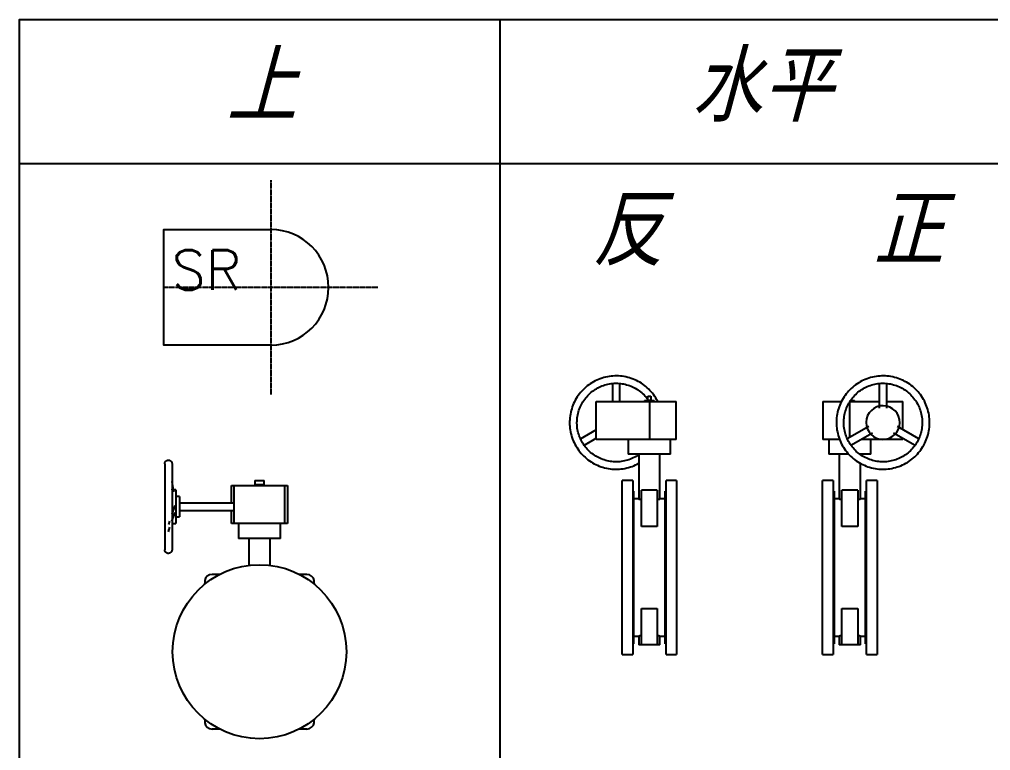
# Model space of a CAD drawing. Header units: millimetres. Extents: x -69706 to 52883, y -6882 to 68885.
# Drawn here: x 10941 to 12785, y 751 to 2137 of the extents above; entities that cross this region are included whole.
import ezdxf

# ---------------------------------------------------------------- set-up
doc = ezdxf.new("R2010")
doc.units = ezdxf.units.MM
doc.linetypes.add('XFM7P20PCW$0$CENTER', pattern=[2, 1.25, -0.25, 0.25, -0.25])
doc.styles.add('XFM7P20PCW$0$Standard', font='txt.shx', dxfattribs={"bigfont": 'chineset.shx'})
doc.styles.add('XFM7P20PCW$0$STDTEXT', font='complex.shx', dxfattribs={"bigfont": 'chineset.shx'})

# ---------------------------------------------------------------- blocks, each defined once
blk = doc.blocks.new('XFM7P20PCW$0$A$C5F2A0C79')
at = {"color": 1, "linetype": 'XFM7P20PCW$0$CENTER'}
for p, q in [((0, 203.2), (0, -203.2)), ((203.2, 0), (-203.2, 0))]:
    blk.add_line(p, q, dxfattribs=at)
at = {"color": 0}
blk.add_lwpolyline([(0, -109.5), (-203.2, -109.5), (-203.2, 109.5), (0, 109.5)], dxfattribs=at)
blk.add_arc((0, 0), 109.5, 270, 90, dxfattribs=at)
at = {"color": 0, "style": 'XFM7P20PCW$0$Standard'}
blk.add_text('SR', height=75, dxfattribs=at).set_placement((-188.3, -4.4))
blk = doc.blocks.new('XFM7P20PCW$0$BV-200A-T')
for p, q in [((-180, 357.1), (-179.9, 357.3)), ((-180, 356.8), (-180, 357.1)), ((-180, 356.5), (-180, 356.8)), ((-180, 356.5), (-180, 193.5)), ((-179.9, 357.9), (-179.8, 358.2)), ((-179.9, 357.6), (-179.9, 357.9)), ((-179.9, 357.3), (-179.9, 357.6)), ((-179.8, 358.2), (-179.7, 358.4)), ((-179.7, 358.4), (-179.6, 358.7)), ((-179.6, 359), (-179.4, 359.2)), ((-179.6, 358.7), (-179.6, 359)), ((-179.4, 359.2), (-179.3, 359.5)), ((-179.3, 359.5), (-179.2, 359.7)), ((-179.2, 359.7), (-179.1, 360)), ((-179.1, 360), (-178.9, 360.2)), ((-178.9, 360.2), (-178.8, 360.5)), ((-178.8, 360.5), (-178.6, 360.7)), ((-178.6, 360.7), (-178.4, 360.9)), ((-178.4, 360.9), (-178.3, 361.1)), ((-178.3, 361.1), (-178.1, 361.3)), ((-178.1, 361.3), (-177.9, 361.5)), ((-177.9, 361.5), (-177.7, 361.7)), ((-177.7, 361.7), (-177.5, 361.9)), ((-177.5, 361.9), (-177.2, 362.1)), ((-177.2, 362.1), (-177, 362.2)), ((-177, 362.2), (-176.8, 362.4)), ((-176.8, 362.4), (-176.5, 362.5)), ((-176.5, 362.5), (-176.3, 362.7)), ((-176.3, 362.7), (-176, 362.8)), ((-176, 362.8), (-175.8, 362.9)), ((-175.8, 362.9), (-175.5, 363)), ((-175.5, 363), (-175.3, 363.1)), ((-175.3, 363.1), (-175, 363.2)), ((-175, 363.2), (-174.7, 363.3)), ((-174.7, 363.3), (-174.5, 363.3)), ((-174.5, 363.3), (-174.2, 363.4)), ((-174.2, 363.4), (-173.9, 363.4)), ((-173.9, 363.4), (-173.6, 363.5)), ((-173.6, 363.5), (-173.4, 363.5)), ((-173.4, 363.5), (-173.1, 363.5)), ((-173.1, 363.5), (-173, 363.5)), ((-172.8, 362.2), (-173, 363.5)), ((-173, 363.5), (-173, 363.5)), ((-173, 363.5), (-172.7, 363.5)), ((-172.7, 363.5), (-172.4, 363.5)), ((-172.4, 363.5), (-172.2, 363.4)), ((-172.2, 363.4), (-171.9, 363.4)), ((-171.9, 363.4), (-171.6, 363.4)), ((-171.6, 363.4), (-171.3, 363.3)), ((-171.3, 363.3), (-171.1, 363.2)), ((-171.1, 363.2), (-170.8, 363.1)), ((-170.8, 363.1), (-170.5, 363.1)), ((-170.5, 363.1), (-170.3, 362.9)), ((-170.3, 362.9), (-170, 362.8)), ((-170, 362.8), (-169.8, 362.7)), ((-169.8, 362.7), (-169.5, 362.6)), ((-169.5, 362.6), (-169.3, 362.4)), ((-169.3, 362.4), (-169, 362.3)), ((-169, 362.3), (-168.8, 362.1)), ((-168.8, 362.1), (-168.6, 361.9)), ((-168.6, 361.9), (-168.4, 361.8)), ((-168.4, 361.8), (-168.2, 361.6)), ((-168.2, 361.6), (-168, 361.4)), ((-168, 361.4), (-167.8, 361.2)), ((-167.8, 361.2), (-167.6, 361)), ((-167.6, 361), (-167.4, 360.7)), ((-167.4, 360.7), (-167.3, 360.5)), ((-167.3, 360.5), (-167.1, 360.3)), ((-167.1, 360.3), (-167, 360)), ((-167, 360), (-166.8, 359.8)), ((-166.8, 359.8), (-166.7, 359.5)), ((-166.7, 359.5), (-166.6, 359.3)), ((-166.6, 359.3), (-166.5, 359)), ((-166.5, 359), (-166.4, 358.8)), ((-166.4, 358.8), (-166.3, 358.5)), ((-166.3, 358.5), (-166.2, 358.2)), ((-166.2, 358.2), (-166.2, 358)), ((-166.2, 358), (-166.1, 357.7)), ((-166.1, 357.7), (-166.1, 357.4)), ((-166.1, 357.4), (-166, 357.1)), ((-166, 357.1), (-166, 356.9)), ((-166, 356.9), (-166, 356.6)), ((-166, 356.6), (-166, 356.5)), ((-166, 356.5), (-166, 193.5)), ((-166, 356.5), (-166, 356.5)), ((-162.7, 303.5), (-166, 323)), ((-53.1, 315), (53.1, 315)), ((-53.1, 282), (-53.1, 315)), ((-47.8, 243), (-47.8, 315)), ((-9, 325), (9, 325)), ((-9, 325), (-9, 315)), ((-8.7, 317), (-9, 317)), ((-8.6, 325), (-8.6, 317)), ((-8.6, 317), (8.6, 317)), ((8.6, 317), (8.6, 325)), ((9, 317), (8.7, 317)), ((9, 315), (9, 325)), ((47.8, 243), (47.8, 315)), ((53.1, 315), (53.1, 243)), ((-166.1, 309.1), (-165.1, 303.5)), ((-159, 307), (-166, 307)), ((-159, 307), (-159, 243)), ((-160.6, 277.2), (-166.2, 261.1)), ((-152, 294.2), (-159, 294.2)), ((-152, 294.2), (-152, 255.8)), ((-49.1, 282), (-152, 282)), ((-166.1, 247.4), (-160.3, 264.2)), ((-152, 268), (-49.1, 268)), ((-53.1, 243), (-53.1, 268)), ((-170.9, 247.4), (-173, 241.3)), ((-166, 243), (-159, 243)), ((-159, 255.8), (-152, 255.8)), ((53.1, 243), (-53.1, 243)), ((-40, 243), (-40, 215)), ((40, 215), (40, 243)), ((-173, 227.3), (-170, 236.1)), ((-173, 230.3), (-173, 231.3)), ((40, 215), (-40, 215)), ((-20, 215), (-20, 163.6)), ((20, 163.6), (20, 215)), ((-180, 193.4), (-180, 193.5)), ((-180, 193.1), (-180, 193.4)), ((-180, 192.9), (-180, 193.1)), ((-179.9, 192.6), (-180, 192.9)), ((-179.9, 192.3), (-179.9, 192.6)), ((-179.8, 192), (-179.9, 192.3)), ((-179.8, 191.8), (-179.8, 192)), ((-179.7, 191.5), (-179.8, 191.8)), ((-179.6, 191.2), (-179.7, 191.5)), ((-179.5, 191), (-179.6, 191.2)), ((-179.4, 190.7), (-179.5, 191)), ((-179.3, 190.5), (-179.4, 190.7)), ((-179.2, 190.2), (-179.3, 190.5)), ((-179, 190), (-179.2, 190.2)), ((-178.9, 189.7), (-179, 190)), ((-178.7, 189.5), (-178.9, 189.7)), ((-178.6, 189.3), (-178.7, 189.5)), ((-178.4, 189), (-178.6, 189.3)), ((-178.2, 188.8), (-178.4, 189)), ((-178, 188.6), (-178.2, 188.8)), ((-177.8, 188.4), (-178, 188.6)), ((-177.6, 188.2), (-177.8, 188.4)), ((-177.4, 188.1), (-177.6, 188.2)), ((-177.2, 187.9), (-177.4, 188.1)), ((-177, 187.7), (-177.2, 187.9)), ((-176.7, 187.6), (-177, 187.7)), ((-176.5, 187.4), (-176.7, 187.6)), ((-176.2, 187.3), (-176.5, 187.4)), ((-176, 187.2), (-176.2, 187.3)), ((-175.7, 187.1), (-176, 187.2)), ((-175.5, 186.9), (-175.7, 187.1)), ((-175.2, 186.9), (-175.5, 186.9)), ((-174.9, 186.8), (-175.2, 186.9)), ((-174.7, 186.7), (-174.9, 186.8)), ((-174.4, 186.6), (-174.7, 186.7)), ((-174.1, 186.6), (-174.4, 186.6)), ((-173.8, 186.6), (-174.1, 186.6)), ((-173.6, 186.5), (-173.8, 186.6)), ((-173.3, 186.5), (-173.6, 186.5)), ((-173, 186.5), (-173.3, 186.5)), ((-172.9, 186.5), (-173, 186.5)), ((-172.6, 186.5), (-172.9, 186.5)), ((-172.4, 186.5), (-172.6, 186.5)), ((-172.1, 186.6), (-172.4, 186.5)), ((-171.8, 186.6), (-172.1, 186.6)), ((-171.5, 186.7), (-171.8, 186.6)), ((-171.3, 186.7), (-171.5, 186.7)), ((-171, 186.8), (-171.3, 186.7)), ((-170.7, 186.9), (-171, 186.8)), ((-170.5, 187), (-170.7, 186.9)), ((-170.2, 187.1), (-170.5, 187)), ((-170, 187.2), (-170.2, 187.1)), ((-169.7, 187.3), (-170, 187.2)), ((-169.5, 187.5), (-169.7, 187.3)), ((-169.2, 187.6), (-169.5, 187.5)), ((-169, 187.8), (-169.2, 187.6)), ((-168.8, 187.9), (-169, 187.8)), ((-168.5, 188.1), (-168.8, 187.9)), ((-168.3, 188.3), (-168.5, 188.1)), ((-168.1, 188.5), (-168.3, 188.3)), ((-167.9, 188.7), (-168.1, 188.5)), ((-167.7, 188.9), (-167.9, 188.7)), ((-167.6, 189.1), (-167.7, 188.9)), ((-167.4, 189.3), (-167.6, 189.1)), ((-167.2, 189.5), (-167.4, 189.3)), ((-167.1, 189.8), (-167.2, 189.5)), ((-166.9, 190), (-167.1, 189.8)), ((-166.8, 190.3), (-166.9, 190)), ((-166.7, 190.5), (-166.8, 190.3)), ((-166.6, 190.8), (-166.7, 190.5)), ((-166.4, 191), (-166.6, 190.8)), ((-166.3, 191.6), (-166.4, 191.3)), ((-166.4, 191.3), (-166.4, 191)), ((-166.2, 191.8), (-166.3, 191.6)), ((-166.1, 192.1), (-166.2, 191.8)), ((-166, 192.9), (-166.1, 192.7)), ((-166.1, 192.7), (-166.1, 192.4)), ((-166.1, 192.4), (-166.1, 192.1)), ((-166, 193.5), (-166, 193.2)), ((-166, 193.5), (-166, 193.5)), ((-166, 193.2), (-166, 192.9)), ((-104, 134.8), (-104, 128)), ((-75.1, 146.7), (-89.8, 146.7)), ((89.8, 146.7), (75.1, 146.7)), ((104, 128), (104, 134.8)), ((-104, -128), (-104, -134.8)), ((104, -134.8), (104, -128)), ((-75.1, -146.8), (-89.8, -146.8)), ((89.8, -146.8), (75.1, -146.8))]:
    blk.add_line(p, q)
blk.add_circle((0, 0), 165)
for centre, start, end in [((-89.8, 132.3), 90, 169.8685), ((89.8, 132.3), 10.1315, 90), ((-89.8, -132.3), 190.1315, 270), ((89.8, -132.3), 270, 349.8685)]:
    blk.add_arc(centre, 14.4, start, end)
blk = doc.blocks.new('XFM7P20PCW$0$BV-200A-HN')
for p, q in [((-79.2, 350.5), (-82.2, 348.6)), ((-76.1, 352.3), (-79.2, 350.5)), ((-73, 353.9), (-76.1, 352.3)), ((-69.8, 355.5), (-73, 353.9)), ((-66.6, 356.9), (-69.8, 355.5)), ((-63.3, 358.2), (-66.6, 356.9)), ((-59.9, 359.3), (-63.3, 358.2)), ((-56.5, 360.3), (-59.9, 359.3)), ((-53.1, 361.2), (-56.5, 360.3)), ((-49.6, 361.9), (-53.1, 361.2)), ((-46.2, 362.5), (-49.6, 361.9)), ((-42.6, 363), (-46.2, 362.5)), ((-39.1, 363.3), (-42.6, 363)), ((-35.6, 363.5), (-39.1, 363.3)), ((-32, 363.5), (-35.6, 363.5)), ((-28.5, 363.4), (-32, 363.5)), ((-25, 363.1), (-28.5, 363.4)), ((-21.5, 362.7), (-25, 363.1)), ((-18, 362.2), (-21.5, 362.7)), ((-14.5, 361.5), (-18, 362.2)), ((-11, 360.7), (-14.5, 361.5)), ((-7.6, 359.8), (-11, 360.7)), ((-4.3, 358.7), (-7.6, 359.8)), ((-0.9, 357.5), (-4.3, 358.7)), ((2.3, 356.1), (-0.9, 357.5)), ((5.6, 354.7), (2.3, 356.1)), ((8.7, 353.1), (5.6, 354.7)), ((11.8, 351.3), (8.7, 353.1)), ((14.8, 349.5), (11.8, 351.3)), ((-100.6, 332.1), (-102.8, 329.4)), ((-98.3, 334.8), (-100.6, 332.1)), ((-95.8, 337.3), (-98.3, 334.8)), ((-93.3, 339.8), (-95.8, 337.3)), ((-90.6, 342.2), (-93.3, 339.8)), ((-87.9, 344.4), (-90.6, 342.2)), ((-85.1, 346.6), (-87.9, 344.4)), ((-82.2, 348.6), (-85.1, 346.6)), ((-82.7, 330.5), (-80.5, 332.4)), ((-80.5, 332.4), (-78.1, 334.3)), ((-78.1, 334.3), (-75.7, 336)), ((-75.7, 336), (-73.3, 337.7)), ((-73.3, 337.7), (-70.7, 339.2)), ((-70.7, 339.2), (-68.1, 340.7)), ((-68.1, 340.7), (-65.5, 342.1)), ((-65.5, 342.1), (-62.8, 343.3)), ((-62.8, 343.3), (-60, 344.4)), ((-60, 344.4), (-57.2, 345.5)), ((-57.2, 345.5), (-54.4, 346.4)), ((-54.4, 346.4), (-51.5, 347.2)), ((-51.5, 347.2), (-48.6, 347.9)), ((-48.6, 347.9), (-45.7, 348.4)), ((-45.7, 348.4), (-42.7, 348.9)), ((-42.7, 348.9), (-39.8, 349.2)), ((-40, 350.2), (-40, 315)), ((-39.8, 349.2), (-36.8, 349.4)), ((-36.8, 349.4), (-33.8, 349.5)), ((-33.8, 349.5), (-30.8, 349.5)), ((-30.8, 349.5), (-27.8, 349.3)), ((-27.8, 349.3), (-24.9, 349.1)), ((-26, 315), (-26, 350.1)), ((-24.9, 349.1), (-21.9, 348.7)), ((-21.9, 348.7), (-19, 348.2)), ((-19, 348.2), (-16.1, 347.6)), ((-16.1, 347.6), (-13.2, 346.8)), ((-13.2, 346.8), (-10.3, 346)), ((-10.3, 346), (-7.5, 345)), ((-7.5, 345), (-4.7, 343.9)), ((-4.7, 343.9), (-2, 342.7)), ((-2, 342.7), (0.7, 341.4)), ((0.7, 341.4), (3.3, 340)), ((3.3, 340), (5.9, 338.5)), ((5.9, 338.5), (8.4, 336.9)), ((8.4, 336.9), (10.8, 335.2)), ((10.8, 335.2), (13.2, 333.4)), ((13.2, 333.4), (15.5, 331.5)), ((17.8, 347.5), (14.8, 349.5)), ((20.6, 345.4), (17.8, 347.5)), ((23.4, 343.2), (20.6, 345.4)), ((26.1, 340.9), (23.4, 343.2)), ((28.7, 338.5), (26.1, 340.9)), ((31.1, 336), (28.7, 338.5)), ((33.5, 333.4), (31.1, 336)), ((35.8, 330.6), (33.5, 333.4)), ((-112.2, 314.4), (-113.8, 311.2)), ((-110.6, 317.6), (-112.2, 314.4)), ((-108.8, 320.6), (-110.6, 317.6)), ((-106.9, 323.6), (-108.8, 320.6)), ((-104.9, 326.5), (-106.9, 323.6)), ((-102.8, 329.4), (-104.9, 326.5)), ((-97.7, 312), (-96.1, 314.6)), ((-96.1, 314.6), (-94.5, 317.1)), ((-94.5, 317.1), (-92.8, 319.5)), ((-92.8, 319.5), (-90.9, 321.8)), ((-90.9, 321.8), (-89, 324.1)), ((-89, 324.1), (-87, 326.3)), ((-87, 326.3), (-84.9, 328.4)), ((-84.9, 328.4), (-82.7, 330.5)), ((-70.8, 315), (81, 315)), ((-70.8, 243), (-70.8, 315)), ((15.5, 331.5), (17.7, 329.6)), ((17.7, 329.6), (19.9, 327.5)), ((19.9, 327.5), (21.9, 325.3)), ((21, 317), (21, 315)), ((21, 317), (27.7, 317)), ((21.9, 325.3), (23.9, 323.1)), ((23.9, 323.1), (25.8, 320.8)), ((25.8, 320.8), (27.3, 318.7)), ((27.3, 325), (32.7, 325)), ((27.3, 317), (27.3, 325)), ((32.1, 317), (27.9, 317)), ((30, 315), (30, 243)), ((32.7, 317), (32.3, 317)), ((32.7, 325), (32.7, 317)), ((32.7, 317), (39, 317)), ((38, 327.9), (35.8, 330.6)), ((40, 325), (38, 327.9)), ((39, 315), (39, 317)), ((42, 322), (40, 325)), ((43.8, 319), (42, 322)), ((45.5, 315.9), (43.8, 319)), ((45.9, 315), (45.5, 315.9)), ((81, 243), (81, 315)), ((-118.5, 297.9), (-119.3, 294.5)), ((-117.5, 301.3), (-118.5, 297.9)), ((-116.4, 304.6), (-117.5, 301.3)), ((-115.1, 308), (-116.4, 304.6)), ((-113.8, 311.2), (-115.1, 308)), ((-105.4, 292.7), (-104.6, 295.6)), ((-104.6, 295.6), (-103.7, 298.4)), ((-103.7, 298.4), (-102.7, 301.2)), ((-102.7, 301.2), (-101.6, 304)), ((-101.6, 304), (-100.4, 306.7)), ((-100.4, 306.7), (-99.1, 309.4)), ((-99.1, 309.4), (-97.7, 312)), ((-121.3, 280.4), (-121.5, 276.9)), ((-121.5, 276.9), (-121.5, 275)), ((-121, 284), (-121.3, 280.4)), ((-120.6, 287.5), (-121, 284)), ((-120, 291), (-120.6, 287.5)), ((-119.3, 294.5), (-120, 291)), ((-107.5, 275), (-107.4, 278)), ((-107.4, 278), (-107.3, 281)), ((-107.3, 281), (-107, 283.9)), ((-107, 283.9), (-106.5, 286.9)), ((-106.5, 286.9), (-106, 289.8)), ((-106, 289.8), (-105.4, 292.7)), ((-121.5, 275), (-121.4, 271.5)), ((-121.4, 271.5), (-121.2, 267.9)), ((-121.2, 267.9), (-120.9, 264.4)), ((-120.9, 264.4), (-120.4, 260.9)), ((-120.4, 260.9), (-119.7, 257.4)), ((-107.5, 273.4), (-107.5, 275)), ((-107.4, 270.4), (-107.5, 273.4)), ((-107.1, 267.4), (-107.4, 270.4)), ((-106.8, 264.5), (-107.1, 267.4)), ((-106.3, 261.5), (-106.8, 264.5)), ((-105.7, 258.6), (-106.3, 261.5)), ((-105, 255.7), (-105.7, 258.6)), ((-70.8, 261.3), (-101.4, 243.6)), ((-119.7, 257.4), (-119, 254)), ((-119, 254), (-118.1, 250.5)), ((-118.1, 250.5), (-117, 247.2)), ((-117, 247.2), (-115.8, 243.8)), ((-115.8, 243.8), (-114.5, 240.5)), ((-114.5, 240.5), (-113.1, 237.3)), ((-104.1, 252.9), (-105, 255.7)), ((-103.2, 250), (-104.1, 252.9)), ((-102.1, 247.3), (-103.2, 250)), ((-101, 244.5), (-102.1, 247.3)), ((-99.7, 241.8), (-101, 244.5)), ((-98.3, 239.2), (-99.7, 241.8)), ((-94.6, 231.3), (-70.8, 245.1)), ((81, 243), (-70.8, 243)), ((-10, 243), (-10, 215)), ((70, 215), (70, 243)), ((-113.1, 237.3), (-111.5, 234.1)), ((-111.5, 234.1), (-109.8, 231)), ((-109.8, 231), (-108, 228)), ((-108, 228), (-106, 225)), ((-106, 225), (-104, 222.1)), ((-104, 222.1), (-101.8, 219.4)), ((-96.8, 236.6), (-98.3, 239.2)), ((-95.3, 234.1), (-96.8, 236.6)), ((-93.6, 231.6), (-95.3, 234.1)), ((-91.8, 229.2), (-93.6, 231.6)), ((-89.9, 226.9), (-91.8, 229.2)), ((-87.9, 224.7), (-89.9, 226.9)), ((-85.9, 222.5), (-87.9, 224.7)), ((-83.7, 220.4), (-85.9, 222.5)), ((-101.8, 219.4), (-99.5, 216.6)), ((-99.5, 216.6), (-97.1, 214)), ((-97.1, 214), (-94.7, 211.5)), ((-94.7, 211.5), (-92.1, 209.1)), ((-92.1, 209.1), (-89.4, 206.8)), ((-89.4, 206.8), (-86.6, 204.6)), ((-86.6, 204.6), (-83.8, 202.5)), ((-81.5, 218.5), (-83.7, 220.4)), ((-79.2, 216.6), (-81.5, 218.5)), ((-76.8, 214.8), (-79.2, 216.6)), ((-74.4, 213.1), (-76.8, 214.8)), ((-71.9, 211.5), (-74.4, 213.1)), ((-69.3, 210), (-71.9, 211.5)), ((-66.7, 208.6), (-69.3, 210)), ((-64, 207.3), (-66.7, 208.6)), ((-61.3, 206.1), (-64, 207.3)), ((-58.5, 205), (-61.3, 206.1)), ((-55.7, 204), (-58.5, 205)), ((-52.8, 203.2), (-55.7, 204)), ((-49.9, 202.4), (-52.8, 203.2)), ((-14.5, 202.8), (-17.4, 202.1)), ((-11.6, 203.6), (-14.5, 202.8)), ((-8.8, 204.5), (-11.6, 203.6)), ((70, 215), (-10, 215)), ((-6, 205.6), (-8.8, 204.5)), ((-3.2, 206.7), (-6, 205.6)), ((-0.5, 207.9), (-3.2, 206.7)), ((2.1, 209.3), (-0.5, 207.9)), ((4.7, 210.8), (2.1, 209.3)), ((7.3, 212.3), (4.7, 210.8)), ((9.7, 214), (7.3, 212.3)), ((10, 214.2), (9.7, 214)), ((10, 215), (10, 130)), ((50, 130), (50, 215)), ((-83.8, 202.5), (-80.8, 200.5)), ((-80.8, 200.5), (-77.8, 198.7)), ((-77.8, 198.7), (-74.7, 196.9)), ((-74.7, 196.9), (-71.6, 195.3)), ((-71.6, 195.3), (-68.3, 193.9)), ((-68.3, 193.9), (-65.1, 192.5)), ((-65.1, 192.5), (-61.7, 191.3)), ((-61.7, 191.3), (-58.4, 190.2)), ((-58.4, 190.2), (-55, 189.3)), ((-55, 189.3), (-51.5, 188.5)), ((-51.5, 188.5), (-48, 187.8)), ((-47, 201.8), (-49.9, 202.4)), ((-48, 187.8), (-44.5, 187.3)), ((-44.1, 201.3), (-47, 201.8)), ((-44.5, 187.3), (-41, 186.9)), ((-41.1, 200.9), (-44.1, 201.3)), ((-38.2, 200.7), (-41.1, 200.9)), ((-41, 186.9), (-37.5, 186.6)), ((-35.2, 200.5), (-38.2, 200.7)), ((-37.5, 186.6), (-34, 186.5)), ((-32.2, 200.5), (-35.2, 200.5)), ((-34, 186.5), (-30.4, 186.5)), ((-29.2, 200.6), (-32.2, 200.5)), ((-30.4, 186.5), (-26.9, 186.7)), ((-26.2, 200.8), (-29.2, 200.6)), ((-26.9, 186.7), (-23.4, 187)), ((-23.3, 201.1), (-26.2, 200.8)), ((-23.4, 187), (-19.8, 187.5)), ((-20.3, 201.6), (-23.3, 201.1)), ((-17.4, 202.1), (-20.3, 201.6)), ((-19.8, 187.5), (-16.4, 188.1)), ((-16.4, 188.1), (-12.9, 188.8)), ((-12.9, 188.8), (-9.5, 189.7)), ((-9.5, 189.7), (-6.1, 190.7)), ((-6.1, 190.7), (-2.7, 191.8)), ((-2.7, 191.8), (0.6, 193.1)), ((0.6, 193.1), (3.8, 194.5)), ((3.8, 194.5), (7, 196.1)), ((7, 196.1), (10, 197.7)), ((-1.6, 165), (-21.6, 165)), ((-21.6, -165), (-21.6, 165)), ((-1.6, 165), (-1.6, -165)), ((81.6, 165), (61.6, 165)), ((61.6, -165), (61.6, 165)), ((81.6, 165), (81.6, -165)), ((0, 145), (-1.6, 145)), ((0, 145), (0, -145)), ((10, 130), (0, 130)), ((45, 146.7), (15, 146.7)), ((15, 78), (15, 146.7)), ((45, 146.7), (45, 78)), ((60, 130), (50, 130)), ((61.6, 145), (60, 145)), ((60, -145), (60, 145)), ((45, 78), (15, 78)), ((15, -78), (45, -78)), ((15, -146.7), (15, -78)), ((45, -78), (45, -146.7)), ((-1.6, -145), (0, -145)), ((0, -130), (10, -130)), ((10, -130), (10, -146.7)), ((50, -146.7), (10, -146.7)), ((50, -146.7), (50, -130)), ((50, -130), (60, -130)), ((60, -145), (61.6, -145)), ((-21.6, -165), (-1.6, -165)), ((61.6, -165), (81.6, -165))]:
    blk.add_line(p, q)
for centre, start, end in [((-33, 356.5), 85.2104, 94.7896), ((-103.6, 234.3), 205.2104, 214.7896)]:
    blk.add_arc(centre, 7, start, end)
for points in [[(10, 130), (10, 130), (10.4, 129.9), (12.1, 129.7), (13.9, 129.5), (15, 129.3)], [(45, 129.3), (46.1, 129.5), (47.9, 129.7), (49.6, 129.9), (50, 130), (50, 130)], [(15, -129.3), (13.9, -129.5), (12.1, -129.7), (10.4, -129.9), (10, -130), (10, -130)], [(50, -130), (50, -130), (49.6, -129.9), (47.9, -129.7), (46.1, -129.5), (45, -129.3)]]:
    blk.add_open_spline(points, degree=3)
blk = doc.blocks.new('XFM7P20PCW$0$BV-200A-HP')
for p, q in [((46.8, 350.5), (43.8, 348.6)), ((49.9, 352.3), (46.8, 350.5)), ((53, 353.9), (49.9, 352.3)), ((56.2, 355.5), (53, 353.9)), ((59.4, 356.9), (56.2, 355.5)), ((62.7, 358.2), (59.4, 356.9)), ((66.1, 359.3), (62.7, 358.2)), ((69.5, 360.3), (66.1, 359.3)), ((72.9, 361.2), (69.5, 360.3)), ((76.4, 361.9), (72.9, 361.2)), ((79.8, 362.5), (76.4, 361.9)), ((83.4, 363), (79.8, 362.5)), ((86.9, 363.3), (83.4, 363)), ((90.4, 363.5), (86.9, 363.3)), ((94, 363.5), (90.4, 363.5)), ((97.5, 363.4), (94, 363.5)), ((101, 363.1), (97.5, 363.4)), ((104.5, 362.7), (101, 363.1)), ((108, 362.2), (104.5, 362.7)), ((111.5, 361.5), (108, 362.2)), ((115, 360.7), (111.5, 361.5)), ((118.4, 359.8), (115, 360.7)), ((121.7, 358.7), (118.4, 359.8)), ((125.1, 357.5), (121.7, 358.7)), ((128.3, 356.1), (125.1, 357.5)), ((131.6, 354.7), (128.3, 356.1)), ((134.7, 353.1), (131.6, 354.7)), ((137.8, 351.3), (134.7, 353.1)), ((140.8, 349.5), (137.8, 351.3)), ((25.4, 332.1), (23.2, 329.4)), ((27.7, 334.8), (25.4, 332.1)), ((30.2, 337.3), (27.7, 334.8)), ((32.7, 339.8), (30.2, 337.3)), ((35.4, 342.2), (32.7, 339.8)), ((38.1, 344.4), (35.4, 342.2)), ((40.9, 346.6), (38.1, 344.4)), ((43.8, 348.6), (40.9, 346.6)), ((43.3, 330.5), (45.5, 332.4)), ((45.5, 332.4), (47.9, 334.3)), ((47.9, 334.3), (50.3, 336)), ((50.3, 336), (52.7, 337.7)), ((52.7, 337.7), (55.3, 339.2)), ((55.3, 339.2), (57.9, 340.7)), ((57.9, 340.7), (60.5, 342.1)), ((60.5, 342.1), (63.2, 343.3)), ((63.2, 343.3), (66, 344.4)), ((66, 344.4), (68.8, 345.5)), ((68.8, 345.5), (71.6, 346.4)), ((71.6, 346.4), (74.5, 347.2)), ((74.5, 347.2), (77.4, 347.9)), ((77.4, 347.9), (80.3, 348.4)), ((80.3, 348.4), (83.3, 348.9)), ((83.3, 348.9), (86.2, 349.2)), ((86, 349.3), (86, 302.4)), ((86.2, 349.2), (89.2, 349.4)), ((89.2, 349.4), (92.2, 349.5)), ((92.2, 349.5), (95.2, 349.5)), ((95.2, 349.5), (98.2, 349.3)), ((98.2, 349.3), (101.1, 349.1)), ((100, 302.4), (100, 349.5)), ((101.1, 349.1), (104.1, 348.7)), ((104.1, 348.7), (107, 348.2)), ((107, 348.2), (109.9, 347.6)), ((109.9, 347.6), (112.8, 346.8)), ((112.8, 346.8), (115.7, 346)), ((115.7, 346), (118.5, 345)), ((118.5, 345), (121.3, 343.9)), ((121.3, 343.9), (124, 342.7)), ((124, 342.7), (126.7, 341.4)), ((126.7, 341.4), (129.3, 340)), ((129.3, 340), (131.9, 338.5)), ((131.9, 338.5), (134.4, 336.9)), ((134.4, 336.9), (136.8, 335.2)), ((136.8, 335.2), (139.2, 333.4)), ((139.2, 333.4), (141.5, 331.5)), ((143.8, 347.5), (140.8, 349.5)), ((146.6, 345.4), (143.8, 347.5)), ((149.4, 343.2), (146.6, 345.4)), ((152.1, 340.9), (149.4, 343.2)), ((154.7, 338.5), (152.1, 340.9)), ((157.1, 336), (154.7, 338.5)), ((159.5, 333.4), (157.1, 336)), ((161.8, 330.6), (159.5, 333.4)), ((-21, 315), (-21, 243)), ((-21, 315), (14.1, 315)), ((13.8, 314.4), (12.2, 311.2)), ((15.4, 317.6), (13.8, 314.4)), ((17.2, 320.6), (15.4, 317.6)), ((19.1, 323.6), (17.2, 320.6)), ((21.1, 326.5), (19.1, 323.6)), ((23.2, 329.4), (21.1, 326.5)), ((28.3, 312), (29.9, 314.6)), ((29.9, 314.6), (31.5, 317.1)), ((30, 246.6), (30, 314.5)), ((30.3, 315), (86, 315)), ((31.5, 317.1), (33.2, 319.5)), ((31.7, 317), (32.7, 317)), ((32.7, 318.6), (32.7, 317)), ((32.7, 317), (39, 317)), ((33.2, 319.5), (35.1, 321.8)), ((35.1, 321.8), (37, 324.1)), ((37, 324.1), (39, 326.3)), ((39, 326.3), (41.1, 328.4)), ((39, 315), (39, 317)), ((41.1, 328.4), (43.3, 330.5)), ((100, 315), (130.8, 315)), ((130.8, 261.2), (130.8, 315)), ((141.5, 331.5), (143.7, 329.6)), ((143.7, 329.6), (145.9, 327.5)), ((145.9, 327.5), (147.9, 325.3)), ((147.9, 325.3), (149.9, 323.1)), ((149.9, 323.1), (151.8, 320.8)), ((151.8, 320.8), (153.6, 318.4)), ((153.6, 318.4), (155.3, 315.9)), ((155.3, 315.9), (156.8, 313.4)), ((164, 327.9), (161.8, 330.6)), ((166, 325), (164, 327.9)), ((168, 322), (166, 325)), ((169.8, 319), (168, 322)), ((171.5, 315.9), (169.8, 319)), ((173.1, 312.7), (171.5, 315.9)), ((7.5, 297.9), (6.7, 294.5)), ((8.5, 301.3), (7.5, 297.9)), ((9.6, 304.6), (8.5, 301.3)), ((10.9, 308), (9.6, 304.6)), ((12.2, 311.2), (10.9, 308)), ((20.6, 292.7), (21.4, 295.6)), ((21.4, 295.6), (22.3, 298.4)), ((22.3, 298.4), (23.3, 301.2)), ((23.3, 301.2), (24.4, 304)), ((24.4, 304), (25.6, 306.7)), ((25.6, 306.7), (26.9, 309.4)), ((26.9, 309.4), (28.3, 312)), ((156.8, 313.4), (158.3, 310.8)), ((158.3, 310.8), (159.7, 308.2)), ((159.7, 308.2), (161, 305.5)), ((161, 305.5), (162.1, 302.7)), ((162.1, 302.7), (163.2, 300)), ((163.2, 300), (164.1, 297.1)), ((164.1, 297.1), (165, 294.3)), ((174.5, 309.5), (173.1, 312.7)), ((175.8, 306.2), (174.5, 309.5)), ((177, 302.8), (175.8, 306.2)), ((178.1, 299.5), (177, 302.8)), ((179, 296), (178.1, 299.5)), ((179.7, 292.6), (179, 296)), ((4.7, 280.4), (4.5, 276.9)), ((4.5, 276.9), (4.5, 275)), ((5, 284), (4.7, 280.4)), ((5.4, 287.5), (5, 284)), ((6, 291), (5.4, 287.5)), ((6.7, 294.5), (6, 291)), ((18.5, 275), (18.6, 278)), ((18.6, 278), (18.7, 281)), ((18.7, 281), (19, 283.9)), ((19, 283.9), (19.5, 286.9)), ((19.5, 286.9), (20, 289.8)), ((20, 289.8), (20.6, 292.7)), ((165, 294.3), (165.7, 291.4)), ((165.7, 291.4), (166.3, 288.5)), ((166.3, 288.5), (166.8, 285.5)), ((166.8, 285.5), (167.1, 282.6)), ((167.1, 282.6), (167.4, 279.6)), ((167.4, 279.6), (167.5, 276.6)), ((167.5, 276.6), (167.5, 275)), ((180.4, 289.1), (179.7, 292.6)), ((180.9, 285.6), (180.4, 289.1)), ((181.2, 282.1), (180.9, 285.6)), ((181.4, 278.5), (181.2, 282.1)), ((181.5, 275), (181.4, 278.5)), ((4.5, 275), (4.6, 271.5)), ((4.6, 271.5), (4.8, 267.9)), ((4.8, 267.9), (5.1, 264.4)), ((5.1, 264.4), (5.6, 260.9)), ((5.6, 260.9), (6.3, 257.4)), ((18.5, 273.4), (18.5, 275)), ((18.6, 270.4), (18.5, 273.4)), ((18.9, 267.4), (18.6, 270.4)), ((19.2, 264.5), (18.9, 267.4)), ((19.7, 261.5), (19.2, 264.5)), ((20.3, 258.6), (19.7, 261.5)), ((21, 255.7), (20.3, 258.6)), ((65.8, 267.4), (25.2, 243.9)), ((160.8, 243.9), (120.2, 267.4)), ((166, 260.2), (165.4, 257.3)), ((166.5, 263.1), (166, 260.2)), ((167, 266.1), (166.5, 263.1)), ((167.3, 269), (167, 266.1)), ((167.4, 272), (167.3, 269)), ((167.5, 275), (167.4, 272)), ((179.3, 255.5), (180, 259)), ((180, 259), (180.6, 262.5)), ((180.6, 262.5), (181, 266)), ((181, 266), (181.3, 269.6)), ((181.3, 269.6), (181.5, 273.1)), ((181.5, 273.1), (181.5, 275)), ((10.6, 243), (-21, 243)), ((-10, 243), (-10, 215)), ((6.3, 257.4), (7, 254)), ((7, 254), (7.9, 250.5)), ((7.9, 250.5), (9, 247.2)), ((9, 247.2), (10.2, 243.8)), ((10.2, 243.8), (11.5, 240.5)), ((11.5, 240.5), (12.9, 237.3)), ((21.9, 252.9), (21, 255.7)), ((22.8, 250), (21.9, 252.9)), ((23.9, 247.3), (22.8, 250)), ((25, 244.5), (23.9, 247.3)), ((26.3, 241.8), (25, 244.5)), ((27.7, 239.2), (26.3, 241.8)), ((32.1, 231.8), (72.8, 255.2)), ((130.8, 243), (51.3, 243)), ((70, 215), (70, 243)), ((113.2, 255.2), (153.9, 231.8)), ((130.8, 243), (130.8, 245.2)), ((159.1, 240.6), (157.7, 238)), ((160.4, 243.3), (159.1, 240.6)), ((161.6, 246), (160.4, 243.3)), ((162.7, 248.8), (161.6, 246)), ((163.7, 251.6), (162.7, 248.8)), ((164.6, 254.4), (163.7, 251.6)), ((165.4, 257.3), (164.6, 254.4)), ((173.8, 238.8), (175.1, 242)), ((175.1, 242), (176.4, 245.4)), ((176.4, 245.4), (177.5, 248.7)), ((177.5, 248.7), (178.5, 252.1)), ((178.5, 252.1), (179.3, 255.5)), ((12.9, 237.3), (14.5, 234.1)), ((14.5, 234.1), (16.2, 231)), ((16.2, 231), (18, 228)), ((18, 228), (20, 225)), ((20, 225), (22, 222.1)), ((22, 222.1), (24.2, 219.4)), ((29.2, 236.6), (27.7, 239.2)), ((30.7, 234.1), (29.2, 236.6)), ((32.4, 231.6), (30.7, 234.1)), ((34.2, 229.2), (32.4, 231.6)), ((36.1, 226.9), (34.2, 229.2)), ((38.1, 224.7), (36.1, 226.9)), ((40.1, 222.5), (38.1, 224.7)), ((42.3, 220.4), (40.1, 222.5)), ((144.9, 221.6), (142.7, 219.5)), ((147, 223.7), (144.9, 221.6)), ((149, 225.9), (147, 223.7)), ((150.9, 228.2), (149, 225.9)), ((152.8, 230.5), (150.9, 228.2)), ((154.5, 232.9), (152.8, 230.5)), ((156.1, 235.4), (154.5, 232.9)), ((157.7, 238), (156.1, 235.4)), ((162.8, 220.6), (164.9, 223.5)), ((164.9, 223.5), (166.9, 226.4)), ((166.9, 226.4), (168.8, 229.4)), ((168.8, 229.4), (170.6, 232.4)), ((170.6, 232.4), (172.2, 235.6)), ((172.2, 235.6), (173.8, 238.8)), ((28.2, 215), (-10, 215)), ((10, 215), (10, 130)), ((24.2, 219.4), (26.5, 216.6)), ((26.5, 216.6), (28.9, 214)), ((28.9, 214), (31.3, 211.5)), ((31.3, 211.5), (33.9, 209.1)), ((33.9, 209.1), (36.6, 206.8)), ((36.6, 206.8), (39.4, 204.6)), ((39.4, 204.6), (42.2, 202.5)), ((44.5, 218.5), (42.3, 220.4)), ((46.8, 216.6), (44.5, 218.5)), ((49.2, 214.8), (46.8, 216.6)), ((70, 215), (49.1, 215)), ((51.6, 213.1), (49.2, 214.8)), ((50, 214.3), (50, 215)), ((54.1, 211.5), (51.6, 213.1)), ((56.7, 210), (54.1, 211.5)), ((59.3, 208.6), (56.7, 210)), ((62, 207.3), (59.3, 208.6)), ((64.7, 206.1), (62, 207.3)), ((67.5, 205), (64.7, 206.1)), ((70.3, 204), (67.5, 205)), ((73.2, 203.2), (70.3, 204)), ((76.1, 202.4), (73.2, 203.2)), ((111.5, 202.8), (108.6, 202.1)), ((114.4, 203.6), (111.5, 202.8)), ((117.2, 204.5), (114.4, 203.6)), ((120, 205.6), (117.2, 204.5)), ((122.8, 206.7), (120, 205.6)), ((125.5, 207.9), (122.8, 206.7)), ((128.1, 209.3), (125.5, 207.9)), ((130.7, 210.8), (128.1, 209.3)), ((133.3, 212.3), (130.7, 210.8)), ((135.7, 214), (133.3, 212.3)), ((138.1, 215.7), (135.7, 214)), ((140.5, 217.6), (138.1, 215.7)), ((142.7, 219.5), (140.5, 217.6)), ((142.2, 201.4), (145.1, 203.4)), ((145.1, 203.4), (147.9, 205.6)), ((147.9, 205.6), (150.6, 207.8)), ((150.6, 207.8), (153.3, 210.2)), ((153.3, 210.2), (155.8, 212.7)), ((155.8, 212.7), (158.3, 215.2)), ((158.3, 215.2), (160.6, 217.9)), ((160.6, 217.9), (162.8, 220.6)), ((42.2, 202.5), (45.2, 200.5)), ((45.2, 200.5), (48.2, 198.7)), ((48.2, 198.7), (51.3, 196.9)), ((50, 130), (50, 197.7)), ((51.3, 196.9), (54.4, 195.3)), ((54.4, 195.3), (57.7, 193.9)), ((57.7, 193.9), (60.9, 192.5)), ((60.9, 192.5), (64.3, 191.3)), ((64.3, 191.3), (67.6, 190.2)), ((67.6, 190.2), (71, 189.3)), ((71, 189.3), (74.5, 188.5)), ((74.5, 188.5), (78, 187.8)), ((79, 201.8), (76.1, 202.4)), ((78, 187.8), (81.5, 187.3)), ((81.9, 201.3), (79, 201.8)), ((81.5, 187.3), (85, 186.9)), ((84.9, 200.9), (81.9, 201.3)), ((87.8, 200.7), (84.9, 200.9)), ((85, 186.9), (88.5, 186.6)), ((90.8, 200.5), (87.8, 200.7)), ((88.5, 186.6), (92, 186.5)), ((93.8, 200.5), (90.8, 200.5)), ((92, 186.5), (95.6, 186.5)), ((96.8, 200.6), (93.8, 200.5)), ((95.6, 186.5), (99.1, 186.7)), ((99.8, 200.8), (96.8, 200.6)), ((99.1, 186.7), (102.6, 187)), ((102.7, 201.1), (99.8, 200.8)), ((102.6, 187), (106.2, 187.5)), ((105.7, 201.6), (102.7, 201.1)), ((108.6, 202.1), (105.7, 201.6)), ((106.2, 187.5), (109.6, 188.1)), ((109.6, 188.1), (113.1, 188.8)), ((113.1, 188.8), (116.5, 189.7)), ((116.5, 189.7), (119.9, 190.7)), ((119.9, 190.7), (123.3, 191.8)), ((123.3, 191.8), (126.6, 193.1)), ((126.6, 193.1), (129.8, 194.5)), ((129.8, 194.5), (133, 196.1)), ((133, 196.1), (136.1, 197.7)), ((136.1, 197.7), (139.2, 199.5)), ((139.2, 199.5), (142.2, 201.4)), ((-1.6, 165), (-21.6, 165)), ((-21.6, -165), (-21.6, 165)), ((-1.6, 165), (-1.6, -165)), ((81.6, 165), (61.6, 165)), ((61.6, -165), (61.6, 165)), ((81.6, 165), (81.6, -165)), ((0, 145), (-1.6, 145)), ((0, 145), (0, -145)), ((10, 130), (0, 130)), ((45, 146.7), (15, 146.7)), ((15, 78), (15, 146.7)), ((45, 146.7), (45, 78)), ((60, 130), (50, 130)), ((61.6, 145), (60, 145)), ((60, -145), (60, 145)), ((45, 78), (15, 78)), ((15, -78), (45, -78)), ((15, -146.8), (15, -78)), ((45, -78), (45, -146.8)), ((-1.6, -145), (0, -145)), ((0, -130), (10, -130)), ((10, -130), (10, -146.8)), ((50, -146.8), (10, -146.8)), ((50, -146.8), (50, -130)), ((50, -130), (60, -130)), ((60, -145), (61.6, -145)), ((-21.6, -165), (-1.6, -165)), ((61.6, -165), (81.6, -165))]:
    blk.add_line(p, q)
for centre, radius, start, end in [((93, 356.5), 7, 85.2104, 94.7896), ((93, 275), 32, 180, 178.5803), ((22.4, 234.3), 7, 205.2104, 214.7896), ((163.6, 234.3), 7, 325.2104, 334.7896)]:
    blk.add_arc(centre, radius, start, end)
for points in [[(10, 130), (10, 130), (10.4, 129.9), (12.1, 129.7), (13.9, 129.5), (15, 129.3)], [(45, 129.3), (46.1, 129.5), (47.9, 129.7), (49.6, 129.9), (50, 130), (50, 130)], [(15, -129.3), (13.9, -129.5), (12.1, -129.7), (10.4, -129.9), (10, -130), (10, -130)], [(50, -130), (50, -130), (49.6, -129.9), (47.9, -129.7), (46.1, -129.5), (45, -129.3)]]:
    blk.add_open_spline(points, degree=3)

msp = doc.modelspace()

# ---------------------------------------------------------------- linework, layer by layer
for p, q in [((11853.205, 2137.374), (11853.205, 575.278)), ((10941.156, 1863.99), (14162.749, 1863.99))]:
    msp.add_line(p, q)
msp.add_lwpolyline([(14162.749, 575.278), (10941.156, 575.278), (10941.156, 2137.374), (14162.749, 2137.374)], close=True)

# ---------------------------------------------------------------- block references
at = {"color": 0}
msp.add_blockref('XFM7P20PCW$0$A$C5F2A0C79', (11418.556, 1629.169), dxfattribs=at)
for name, p in [('XFM7P20PCW$0$BV-200A-HN', (12107.065, 1097.741)), ('XFM7P20PCW$0$BV-200A-HP', (12487.589, 1097.741)), ('XFM7P20PCW$0$BV-200A-T', (11396.902, 938.064))]:
    msp.add_blockref(name, p)

# ---------------------------------------------------------------- texts
at = {"style": 'XFM7P20PCW$0$STDTEXT', "oblique": 15}
for s, height, p in [('上', 133.701, (11331.575, 1943.526)), ('水平', 133.7011, (12213.839, 1943.526)), ('反', 133.701, (12026.752, 1670.615)), ('正', 133.701, (12559.619, 1670.615))]:
    msp.add_text(s, height=height, dxfattribs=at).set_placement(p)

doc.saveas('drawing.dxf')
